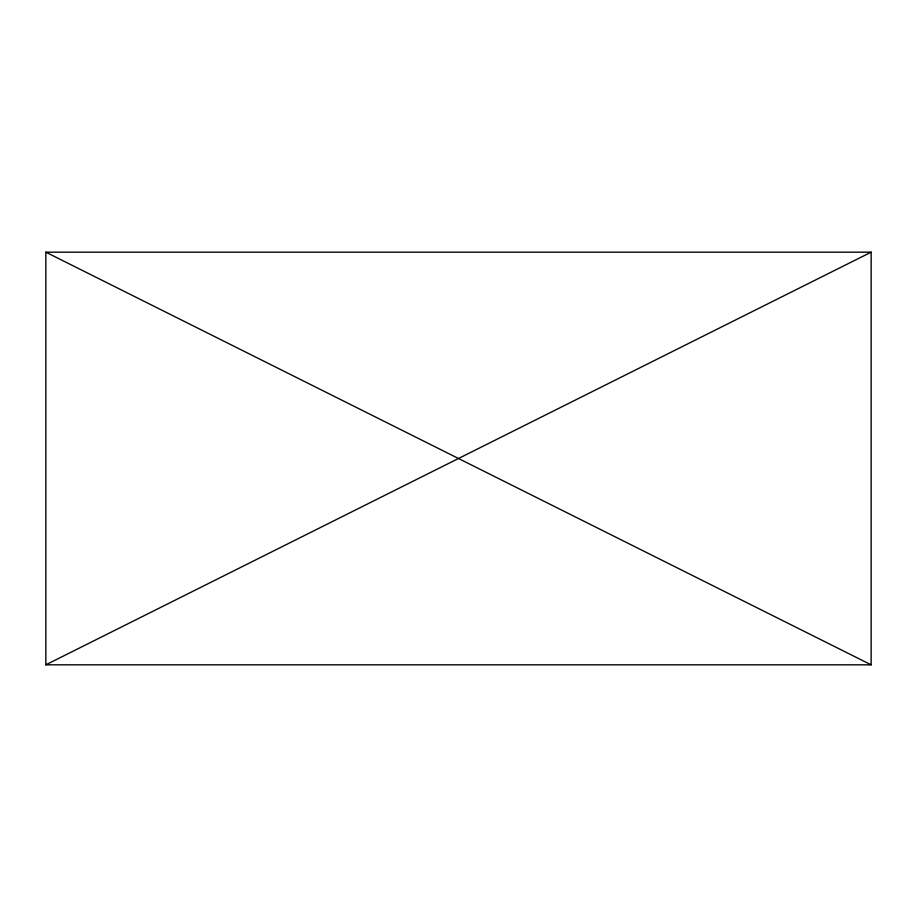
<?xml version="1.0" encoding="UTF-8"?>
<svg xmlns="http://www.w3.org/2000/svg" width="917" height="917" viewBox="0 0 917 917"><rect width="100%" height="100%" fill="white"/><g stroke="black" fill="none" stroke-linecap="round" stroke-linejoin="round"><path stroke-width="1.38" d="M45.85 664.825L871.15 252.175L871.15 664.825L45.85 664.825L45.85 252.175L871.15 252.175M45.85 252.175L871.15 664.825"/></g></svg>
